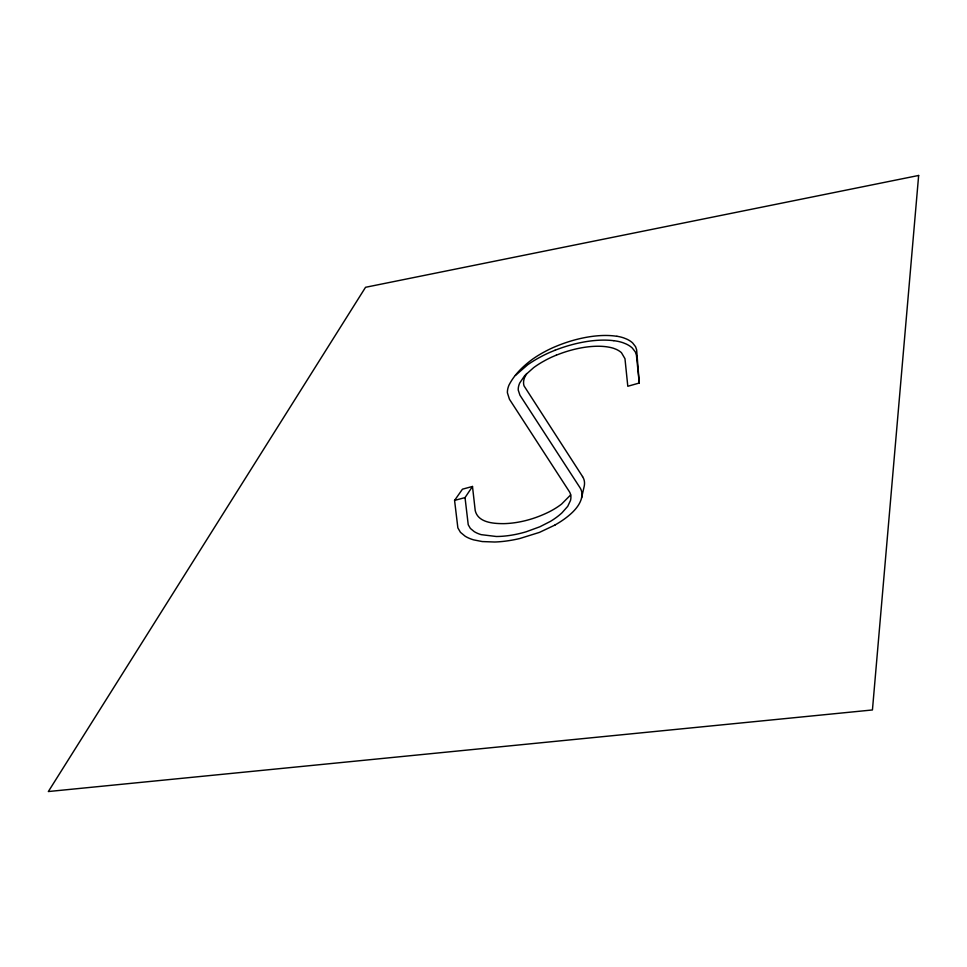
<?xml version="1.0" encoding="UTF-8"?>
<svg xmlns="http://www.w3.org/2000/svg" width="967" height="967" viewBox="0 0 967 967"><rect width="100%" height="100%" fill="white"/><g stroke="black" fill="none" stroke-linecap="round" stroke-linejoin="round"><path stroke-width="1.45" d="M556.279 355.215A58.262 25.867 -19.6 0 1 609.065 347.201A54.031 23.957 -19.6 0 1 613.61 348.313L616.245 349.353A58.54 25.988 -19.6 0 1 621.443 352.689L624.972 358.684L627.801 386.268L639.26 383.029L636.637 349.824L635.585 346.718L632.672 342.971A67.726 29.904 -19.5 0 0 626.809 339.139L623.848 337.954A62.42 27.523 -19.5 0 0 618.795 336.589L616.97 336.25M555.034 524.96A56.424 28.103 -21 0 0 572.802 511.99L574.325 510.407A46.174 23.087 -20.9 0 0 581.554 497.908L584.165 486.474A47.214 23.377 -20.8 0 0 582.521 476.574M526.677 373.564L524.561 377.626A50.925 22.422 -19.5 0 0 524.054 385.918L582.557 476.562M616.886 336.323A67.025 29.602 -19.5 0 0 556.424 346.186L554.031 347.177A61.61 27.124 -19.5 0 0 547.104 350.453L542.68 352.81A66.977 29.566 -19.5 0 0 532.636 359.12C523.183 366.058 514.299 374.628 508.956 385.168A64.704 28.647 -19.6 0 0 507.397 392.783L509.452 399.262L569.2 491.393A39.949 19.956 -21 0 1 570.482 500.483L567.726 506.333L562.057 512.74A46.549 23.184 -21.1 0 1 554.018 519.086A45.679 22.761 -21.1 0 1 550.271 521.467L539.876 526.773L526.145 531.79A65.236 32.189 -21.1 0 1 496.289 536.492L481.203 534.654A56.715 28.067 -21.2 0 1 474.217 531.62L470.349 528.417L468.233 524.743L465.03 497.606L472.488 486.474L462.456 489.181L454.575 500.398L457.862 527.873L460.449 532.333L465.151 536.214A68.439 33.833 -21.2 0 0 473.673 539.876L482.267 541.568L494.717 542.016A79.814 39.284 -21 0 0 519.787 538.522L539.477 532.382L555.07 524.996M570.663 494.911L561.513 504.145A46.912 23.123 -20.9 0 1 549.183 511.845C535.15 518.783 519.666 523.22 503.964 523.643C493.605 523.655 478.121 522.772 475.22 510.612L472.488 486.474M515.399 375.45L527.716 364.752A69.624 30.908 -19.6 0 1 538.208 358.189L542.813 355.723A64.414 28.527 -19.6 0 1 550.054 352.302L555.046 350.235M556.255 355.167L552.084 356.956A53.04 23.486 -19.6 0 0 546.077 359.905L542.269 362.021A57.464 25.505 -19.6 0 0 533.663 367.629L524.73 375.595L519.738 382.992A53.209 23.559 -19.6 0 0 518.252 390.124L519.932 395.177L579.898 487.549A48.398 24.199 -21 0 1 581.614 497.896M454.575 500.398L465.03 497.606M613.864 340.662L617.756 341.315A65.285 28.95 -19.5 0 1 623.038 342.741L626.145 343.986A70.506 31.307 -19.6 0 1 632.273 347.999L635.331 351.928L636.419 355.167L639.26 383.029M555.058 350.247A70.724 31.415 -19.6 0 1 613.803 340.71M918.65 175.462L872.439 709.959L48.35 791.538L365.538 287.296L918.65 175.462"/></g></svg>
